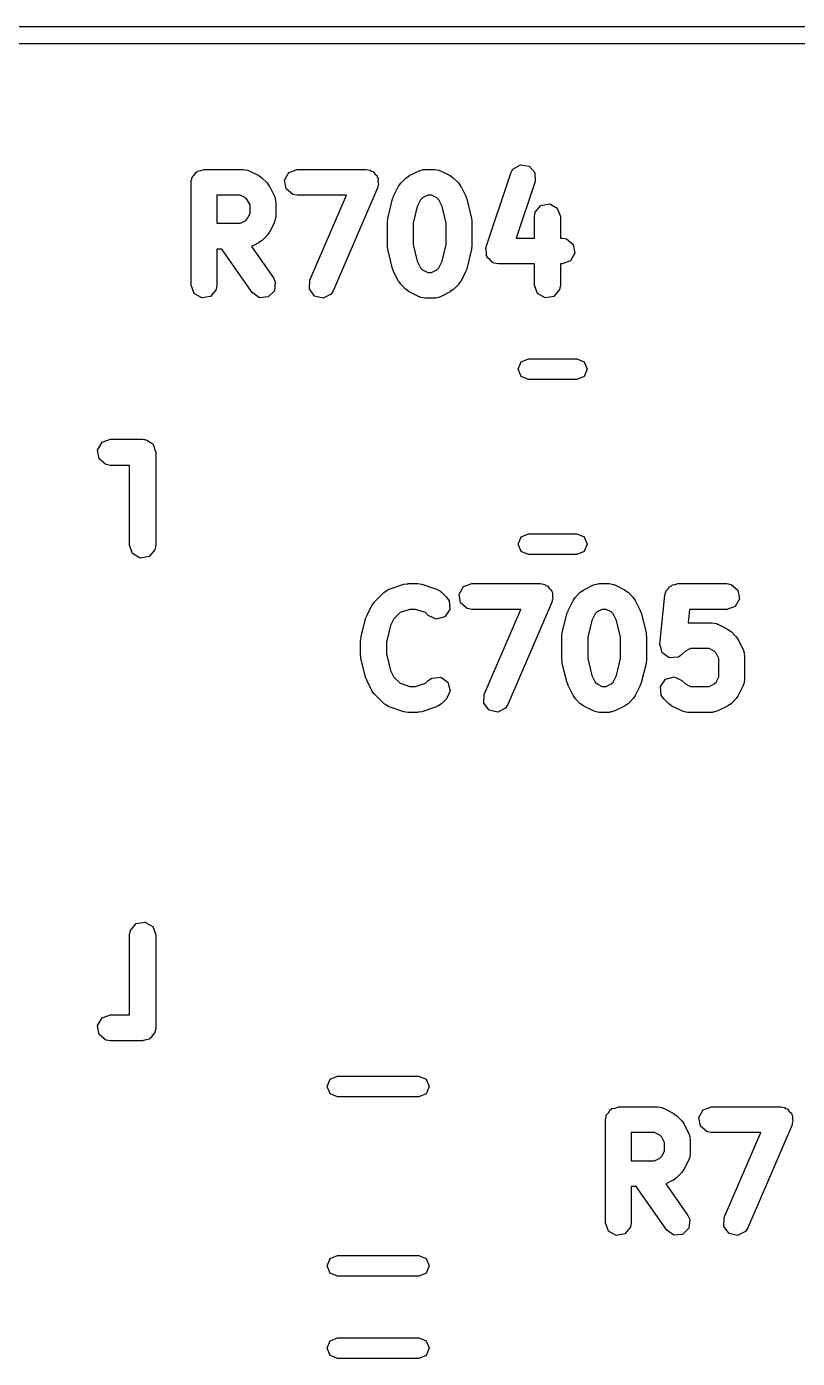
# Model space of a CAD drawing. Extents: x 59.1 to 150.6, y -119.5 to -80.2.
# Drawn here: x 105.65 to 110.14, y -89.71 to -81.95 of the extents above; entities that cross this region are included whole.
import ezdxf

# ---------------------------------------------------------------- set-up
doc = ezdxf.new("R2010")
doc.units = 0
doc.layers.add('BLACK', color=7, linetype='CONTINUOUS')

msp = doc.modelspace()

# ---------------------------------------------------------------- linework, layer by layer
at = {"layer": 'BLACK', "linetype": 'CONTINUOUS'}
for p, q in [((60, -81.95), (149, -81.95)), ((149, -82.05), (60, -82.05)), ((108.48, -82.7812), (108.524, -82.7544)), ((108.524, -82.7544), (108.575, -82.7619)), ((108.575, -82.7619), (108.609, -82.8003)), ((106.607, -82.8564), (106.608, -82.8467)), ((106.608, -82.8434), (106.61, -82.8405)), ((106.608, -82.8467), (106.608, -82.8434)), ((106.61, -82.8405), (106.611, -82.8308)), ((106.611, -82.8308), (106.624, -82.8158)), ((106.624, -82.8158), (106.634, -82.799)), ((106.634, -82.799), (106.64, -82.7967)), ((106.64, -82.7967), (106.644, -82.7915)), ((106.644, -82.7915), (106.663, -82.7881)), ((106.663, -82.7881), (106.682, -82.7814)), ((106.682, -82.7814), (106.91, -82.7814)), ((106.91, -82.7814), (106.936, -82.786)), ((106.936, -82.786), (106.939, -82.7888)), ((106.939, -82.7888), (106.944, -82.7893)), ((106.944, -82.7893), (107.001, -82.8179)), ((107.001, -82.8179), (107.019, -82.8313)), ((107.019, -82.8313), (107.02, -82.832)), ((107.02, -82.832), (107.049, -82.8605)), ((107.151, -82.8434), (107.176, -82.799)), ((107.16, -82.8939), (107.151, -82.8434)), ((107.176, -82.799), (107.225, -82.7814)), ((107.225, -82.7814), (107.625, -82.7814)), ((107.625, -82.7814), (107.65, -82.786)), ((107.65, -82.786), (107.657, -82.7916)), ((107.657, -82.7916), (107.666, -82.7937)), ((107.666, -82.7937), (107.676, -82.8077)), ((107.676, -82.8077), (107.69, -82.8189)), ((107.69, -82.8189), (107.691, -82.8277)), ((107.691, -82.8277), (107.696, -82.8347)), ((107.696, -82.8347), (107.695, -82.8522)), ((107.829, -82.8605), (107.857, -82.832)), ((107.857, -82.832), (107.876, -82.8191)), ((107.876, -82.8191), (107.877, -82.8179)), ((107.877, -82.8179), (107.934, -82.7893)), ((107.934, -82.7893), (107.959, -82.7819)), ((107.959, -82.7819), (107.963, -82.783)), ((107.963, -82.783), (107.967, -82.7814)), ((107.967, -82.7814), (108.025, -82.7814)), ((108.025, -82.7814), (108.05, -82.786)), ((108.05, -82.786), (108.054, -82.7888)), ((108.054, -82.7888), (108.058, -82.7893)), ((108.058, -82.7893), (108.115, -82.8179)), ((108.115, -82.8179), (108.133, -82.8313)), ((108.133, -82.8313), (108.135, -82.832)), ((108.135, -82.832), (108.163, -82.8605)), ((108.325, -83.2327), (108.468, -82.8041)), ((108.468, -82.8041), (108.48, -82.7812)), ((108.609, -82.8003), (108.61, -82.8516)), ((106.607, -83.4564), (106.607, -82.8564)), ((107.049, -82.8605), (107.062, -82.8789)), ((107.062, -82.8789), (107.063, -82.88)), ((107.063, -82.88), (107.092, -82.9372)), ((107.199, -82.9269), (107.16, -82.8939)), ((107.225, -82.9314), (107.199, -82.9269)), ((107.694, -82.886), (107.436, -83.486)), ((107.698, -82.8695), (107.694, -82.8771)), ((107.694, -82.8771), (107.694, -82.886)), ((107.695, -82.8522), (107.698, -82.8695)), ((107.786, -82.9372), (107.815, -82.88)), ((107.815, -82.88), (107.828, -82.862)), ((107.828, -82.862), (107.829, -82.8605)), ((108.163, -82.8605), (108.176, -82.8789)), ((108.176, -82.8789), (108.177, -82.88)), ((108.177, -82.88), (108.206, -82.9372)), ((108.61, -82.8516), (108.5, -83.1814)), ((106.757, -82.9314), (106.757, -83.0957)), ((106.893, -82.9314), (106.757, -82.9314)), ((106.923, -82.9466), (106.893, -82.9314)), ((106.934, -82.958), (106.923, -82.9466)), ((106.95, -82.9884), (106.934, -82.958)), ((106.95, -83.0387), (106.95, -82.9884)), ((107.092, -82.9372), (107.099, -82.9621)), ((107.099, -82.9621), (107.098, -82.9665)), ((107.098, -82.9665), (107.1, -82.9707)), ((107.1, -82.9707), (107.1, -83.0564)), ((107.511, -82.9314), (107.225, -82.9314)), ((107.298, -83.4269), (107.511, -82.9314)), ((107.752, -83.0668), (107.78, -82.9525)), ((107.78, -82.9525), (107.786, -82.9407)), ((107.786, -82.9407), (107.786, -82.9372)), ((107.924, -82.9969), (107.9, -83.0942)), ((107.943, -82.958), (107.924, -82.9969)), ((107.955, -82.9466), (107.943, -82.958)), ((107.985, -82.9314), (107.955, -82.9466)), ((108.007, -82.9314), (107.985, -82.9314)), ((108.037, -82.9466), (108.007, -82.9314)), ((108.049, -82.958), (108.037, -82.9466)), ((108.068, -82.9969), (108.049, -82.958)), ((108.092, -83.0942), (108.068, -82.9969)), ((108.206, -82.9372), (108.21, -82.9496)), ((108.21, -82.9496), (108.212, -82.9525)), ((108.212, -82.9525), (108.24, -83.0668)), ((108.611, -83.0308), (108.644, -82.9915)), ((108.644, -82.9915), (108.695, -82.9826)), ((108.695, -82.9826), (108.739, -83.0082)), ((106.893, -83.0957), (106.923, -83.0805)), ((106.923, -83.0805), (106.934, -83.0691)), ((106.934, -83.0691), (106.95, -83.0387)), ((107.095, -83.0821), (107.092, -83.0855)), ((107.1, -83.0564), (107.095, -83.0821)), ((107.75, -83.085), (107.752, -83.0703)), ((107.752, -83.0703), (107.752, -83.0668)), ((108.24, -83.0668), (108.241, -83.0817)), ((108.241, -83.0817), (108.242, -83.085)), ((108.607, -83.0564), (108.611, -83.0308)), ((108.607, -83.1814), (108.607, -83.0564)), ((108.739, -83.0082), (108.757, -83.0564)), ((108.757, -83.0564), (108.757, -83.1814)), ((106.757, -83.0957), (106.893, -83.0957)), ((107.063, -83.1471), (107.05, -83.1651)), ((107.092, -83.09), (107.063, -83.1471)), ((107.092, -83.0855), (107.092, -83.09)), ((107.75, -83.2279), (107.75, -83.085)), ((107.9, -83.0942), (107.9, -83.2186)), ((108.092, -83.2186), (108.092, -83.0942)), ((108.242, -83.085), (108.242, -83.2279)), ((107.001, -83.2092), (106.958, -83.2307)), ((106.958, -83.2307), (107.086, -83.4134)), ((107.002, -83.208), (107.001, -83.2092)), ((107.02, -83.1952), (107.002, -83.208)), ((107.049, -83.1666), (107.02, -83.1952)), ((107.05, -83.1651), (107.049, -83.1666)), ((107.751, -83.2311), (107.75, -83.2279)), ((107.752, -83.246), (107.751, -83.2311)), ((107.9, -83.2186), (107.924, -83.316)), ((108.068, -83.316), (108.092, -83.2186)), ((108.242, -83.2279), (108.24, -83.2426)), ((108.325, -83.2384), (108.325, -83.2327)), ((108.5, -83.1814), (108.607, -83.1814)), ((108.757, -83.1814), (108.767, -83.1814)), ((108.767, -83.1814), (108.793, -83.186)), ((108.793, -83.186), (108.832, -83.2189)), ((108.832, -83.2189), (108.841, -83.2695)), ((106.786, -83.2457), (106.757, -83.2457)), ((106.757, -83.2457), (106.757, -83.4564)), ((106.963, -83.4994), (106.786, -83.2457)), ((107.78, -83.3603), (107.752, -83.246)), ((108.24, -83.246), (108.212, -83.3603)), ((108.24, -83.2426), (108.24, -83.246)), ((108.322, -83.2434), (108.325, -83.2384)), ((108.326, -83.2636), (108.322, -83.2434)), ((108.326, -83.284), (108.326, -83.2636)), ((108.33, -83.2883), (108.326, -83.284)), ((108.331, -83.2939), (108.33, -83.2883)), ((108.347, -83.3071), (108.331, -83.2939)), ((108.36, -83.3224), (108.347, -83.3071)), ((108.816, -83.3139), (108.767, -83.3314)), ((108.841, -83.2695), (108.816, -83.3139)), ((107.782, -83.3633), (107.78, -83.3603)), ((107.786, -83.3757), (107.782, -83.3633)), ((107.815, -83.4328), (107.786, -83.3757)), ((107.924, -83.316), (107.943, -83.3549)), ((107.943, -83.3549), (107.955, -83.3662)), ((107.955, -83.3662), (107.985, -83.3814)), ((107.985, -83.3814), (108.007, -83.3814)), ((108.007, -83.3814), (108.037, -83.3662)), ((108.037, -83.3662), (108.049, -83.3549)), ((108.049, -83.3549), (108.068, -83.316)), ((108.206, -83.3757), (108.177, -83.4328)), ((108.212, -83.3603), (108.206, -83.3722)), ((108.206, -83.3722), (108.206, -83.3757)), ((108.366, -83.3232), (108.36, -83.3224)), ((108.37, -83.3269), (108.366, -83.3232)), ((108.396, -83.3314), (108.37, -83.3269)), ((108.607, -83.3314), (108.396, -83.3314)), ((108.607, -83.4564), (108.607, -83.3314)), ((108.767, -83.3314), (108.757, -83.3314)), ((108.757, -83.3314), (108.757, -83.4564)), ((106.624, -83.5046), (106.607, -83.4564)), ((106.757, -83.4564), (106.752, -83.4821)), ((107.086, -83.4134), (107.097, -83.437)), ((107.097, -83.437), (107.093, -83.4881)), ((107.296, -83.4781), (107.298, -83.4269)), ((107.816, -83.434), (107.815, -83.4328)), ((107.829, -83.4523), (107.816, -83.434)), ((107.857, -83.4809), (107.829, -83.4523)), ((108.163, -83.4523), (108.135, -83.4809)), ((108.164, -83.4508), (108.163, -83.4523)), ((108.177, -83.4328), (108.164, -83.4508)), ((108.624, -83.5046), (108.607, -83.4564)), ((108.757, -83.4564), (108.752, -83.4821)), ((106.669, -83.5303), (106.624, -83.5046)), ((106.719, -83.5214), (106.669, -83.5303)), ((106.752, -83.4821), (106.719, -83.5214)), ((107.005, -83.5289), (106.963, -83.4994)), ((107.056, -83.5244), (107.005, -83.5289)), ((107.093, -83.4881), (107.056, -83.5244)), ((107.326, -83.5192), (107.296, -83.4781)), ((107.376, -83.5309), (107.326, -83.5192)), ((107.422, -83.5078), (107.376, -83.5309)), ((107.436, -83.486), (107.422, -83.5078)), ((107.859, -83.4816), (107.857, -83.4809)), ((107.877, -83.4949), (107.859, -83.4816)), ((107.934, -83.5235), (107.877, -83.4949)), ((107.938, -83.524), (107.934, -83.5235)), ((107.942, -83.5269), (107.938, -83.524)), ((107.967, -83.5314), (107.942, -83.5269)), ((108.025, -83.5314), (107.967, -83.5314)), ((108.029, -83.5299), (108.025, -83.5314)), ((108.033, -83.5309), (108.029, -83.5299)), ((108.058, -83.5235), (108.033, -83.5309)), ((108.115, -83.4949), (108.058, -83.5235)), ((108.116, -83.4938), (108.115, -83.4949)), ((108.135, -83.4809), (108.116, -83.4938)), ((108.669, -83.5303), (108.624, -83.5046)), ((108.719, -83.5214), (108.669, -83.5303)), ((108.752, -83.4821), (108.719, -83.5214)), ((108.511, -83.945), (108.529, -83.9026)), ((108.529, -83.9026), (108.571, -83.885)), ((108.571, -83.885), (108.853, -83.885)), ((108.853, -83.885), (108.895, -83.9026)), ((108.895, -83.9026), (108.913, -83.945)), ((108.529, -83.9874), (108.511, -83.945)), ((108.571, -84.005), (108.529, -83.9874)), ((108.853, -84.005), (108.571, -84.005)), ((108.895, -83.9874), (108.853, -84.005)), ((108.913, -83.945), (108.895, -83.9874)), ((106.062, -84.4164), (106.088, -84.3712)), ((106.088, -84.3712), (106.137, -84.3534)), ((106.137, -84.3534), (106.324, -84.3534)), ((106.324, -84.3534), (106.334, -84.3551)), ((106.334, -84.3551), (106.338, -84.3546)), ((106.338, -84.3546), (106.341, -84.3562)), ((106.341, -84.3562), (106.35, -84.358)), ((106.35, -84.358), (106.366, -84.3707)), ((106.366, -84.3707), (106.383, -84.3806)), ((106.383, -84.3806), (106.385, -84.3871)), ((106.385, -84.3871), (106.39, -84.3915)), ((106.39, -84.3915), (106.394, -84.411)), ((106.071, -84.4677), (106.062, -84.4164)), ((106.111, -84.5012), (106.071, -84.4677)), ((106.394, -84.411), (106.401, -84.4296)), ((106.401, -84.4296), (106.401, -84.9707)), ((106.137, -84.5058), (106.111, -84.5012)), ((106.248, -84.5058), (106.137, -84.5058)), ((106.248, -84.9707), (106.248, -84.5058)), ((108.511, -84.965), (108.529, -84.9226)), ((108.529, -84.9226), (108.571, -84.905)), ((108.571, -84.905), (108.853, -84.905)), ((108.853, -84.905), (108.895, -84.9226)), ((108.895, -84.9226), (108.913, -84.965)), ((106.266, -85.0197), (106.248, -84.9707)), ((106.311, -85.0458), (106.266, -85.0197)), ((106.396, -84.9968), (106.362, -85.0367)), ((106.401, -84.9707), (106.396, -84.9968)), ((108.529, -85.0074), (108.511, -84.965)), ((108.571, -85.025), (108.529, -85.0074)), ((108.895, -85.0074), (108.853, -85.025)), ((108.913, -84.965), (108.895, -85.0074)), ((106.362, -85.0367), (106.311, -85.0458)), ((108.853, -85.025), (108.571, -85.025)), ((107.673, -85.3021), (107.73, -85.245)), ((107.73, -85.245), (107.752, -85.23)), ((107.752, -85.23), (107.756, -85.2296)), ((107.756, -85.2296), (107.76, -85.2268)), ((107.76, -85.2268), (107.845, -85.1983)), ((107.845, -85.1983), (107.868, -85.195)), ((107.868, -85.195), (107.869, -85.1944)), ((107.869, -85.1944), (107.926, -85.1944)), ((107.926, -85.1944), (107.948, -85.1983)), ((107.948, -85.1983), (107.95, -85.1983)), ((107.95, -85.1983), (108.036, -85.2268)), ((108.036, -85.2268), (108.059, -85.2393)), ((108.059, -85.2393), (108.061, -85.2431)), ((108.061, -85.2431), (108.065, -85.245)), ((108.065, -85.245), (108.094, -85.2735)), ((108.167, -85.2564), (108.192, -85.212)), ((108.192, -85.212), (108.241, -85.1944)), ((108.241, -85.1944), (108.641, -85.1944)), ((108.641, -85.1944), (108.666, -85.199)), ((108.666, -85.199), (108.673, -85.2046)), ((108.673, -85.2046), (108.682, -85.2067)), ((108.682, -85.2067), (108.692, -85.2207)), ((108.692, -85.2207), (108.706, -85.2319)), ((108.706, -85.2319), (108.707, -85.2407)), ((108.707, -85.2407), (108.712, -85.2477)), ((108.712, -85.2477), (108.711, -85.2652)), ((108.845, -85.2735), (108.873, -85.245)), ((108.873, -85.245), (108.892, -85.2321)), ((108.892, -85.2321), (108.893, -85.2309)), ((108.893, -85.2309), (108.95, -85.2023)), ((108.95, -85.2023), (108.975, -85.1949)), ((108.975, -85.1949), (108.979, -85.196)), ((108.979, -85.196), (108.983, -85.1944)), ((108.983, -85.1944), (109.041, -85.1944)), ((109.041, -85.1944), (109.066, -85.199)), ((109.066, -85.199), (109.07, -85.2018)), ((109.07, -85.2018), (109.074, -85.2023)), ((109.074, -85.2023), (109.131, -85.2309)), ((109.131, -85.2309), (109.149, -85.2443)), ((109.149, -85.2443), (109.151, -85.245)), ((109.151, -85.245), (109.179, -85.2735)), ((109.367, -85.2564), (109.368, -85.2537)), ((109.368, -85.2537), (109.373, -85.2369)), ((109.373, -85.2369), (109.384, -85.2258)), ((109.384, -85.2258), (109.392, -85.212)), ((109.392, -85.212), (109.402, -85.2084)), ((109.402, -85.2084), (109.41, -85.2011)), ((109.41, -85.2011), (109.426, -85.1999)), ((109.426, -85.1999), (109.441, -85.1944)), ((109.441, -85.1944), (109.726, -85.1944)), ((109.726, -85.1944), (109.752, -85.199)), ((109.752, -85.199), (109.791, -85.2319)), ((109.791, -85.2319), (109.8, -85.2825)), ((107.631, -85.3787), (107.659, -85.3216)), ((107.659, -85.3216), (107.673, -85.3036)), ((107.673, -85.3036), (107.673, -85.3021)), ((108.094, -85.2735), (108.109, -85.2949)), ((108.109, -85.2949), (108.113, -85.346)), ((108.176, -85.3069), (108.167, -85.2564)), ((108.215, -85.3399), (108.176, -85.3069)), ((108.71, -85.299), (108.452, -85.899)), ((108.714, -85.2825), (108.71, -85.2901)), ((108.71, -85.2901), (108.71, -85.299)), ((108.711, -85.2652), (108.714, -85.2825)), ((108.802, -85.3502), (108.831, -85.293)), ((108.831, -85.293), (108.844, -85.275)), ((108.844, -85.275), (108.845, -85.2735)), ((109.179, -85.2735), (109.192, -85.2919)), ((109.192, -85.2919), (109.193, -85.293)), ((109.193, -85.293), (109.222, -85.3502)), ((109.337, -85.5477), (109.366, -85.262)), ((109.366, -85.262), (109.367, -85.2581)), ((109.367, -85.2581), (109.367, -85.2564)), ((109.774, -85.3269), (109.726, -85.3444)), ((109.8, -85.2825), (109.774, -85.3269)), ((107.596, -85.5084), (107.625, -85.3941)), ((107.625, -85.3941), (107.63, -85.3823)), ((107.63, -85.3823), (107.631, -85.3787)), ((107.788, -85.3996), (107.768, -85.4385)), ((107.824, -85.3636), (107.788, -85.3996)), ((107.881, -85.3444), (107.824, -85.3636)), ((107.914, -85.3444), (107.881, -85.3444)), ((107.971, -85.3636), (107.914, -85.3444)), ((107.988, -85.3796), (107.971, -85.3636)), ((108.034, -85.4013), (107.988, -85.3796)), ((108.084, -85.388), (108.034, -85.4013)), ((108.113, -85.346), (108.084, -85.388)), ((108.241, -85.3444), (108.215, -85.3399)), ((108.527, -85.3444), (108.241, -85.3444)), ((108.314, -85.8399), (108.527, -85.3444)), ((108.768, -85.4798), (108.796, -85.3655)), ((108.796, -85.3655), (108.802, -85.3537)), ((108.802, -85.3537), (108.802, -85.3502)), ((108.94, -85.4099), (108.916, -85.5072)), ((108.959, -85.371), (108.94, -85.4099)), ((108.971, -85.3596), (108.959, -85.371)), ((109.001, -85.3444), (108.971, -85.3596)), ((109.023, -85.3444), (109.001, -85.3444)), ((109.053, -85.3596), (109.023, -85.3444)), ((109.065, -85.371), (109.053, -85.3596)), ((109.084, -85.4099), (109.065, -85.371)), ((109.108, -85.5072), (109.084, -85.4099)), ((109.222, -85.3502), (109.226, -85.3626)), ((109.226, -85.3626), (109.228, -85.3655)), ((109.228, -85.3655), (109.256, -85.4798)), ((109.508, -85.3444), (109.501, -85.423)), ((109.726, -85.3444), (109.508, -85.3444)), ((107.768, -85.4385), (107.744, -85.5358)), ((108.766, -85.498), (108.768, -85.4833)), ((108.768, -85.4833), (108.768, -85.4798)), ((109.256, -85.4798), (109.257, -85.4947)), ((109.501, -85.423), (109.641, -85.423)), ((109.641, -85.423), (109.666, -85.4275)), ((109.666, -85.4275), (109.67, -85.4304)), ((109.67, -85.4304), (109.674, -85.4309)), ((109.674, -85.4309), (109.731, -85.4595)), ((109.731, -85.4595), (109.749, -85.4728)), ((109.749, -85.4728), (109.751, -85.4735)), ((109.751, -85.4735), (109.779, -85.5021)), ((107.594, -85.5266), (107.597, -85.5118)), ((107.594, -85.6123), (107.594, -85.5266)), ((107.597, -85.5118), (107.596, -85.5084)), ((107.744, -85.5358), (107.744, -85.6031)), ((108.766, -85.6409), (108.766, -85.498)), ((108.916, -85.5072), (108.916, -85.6316)), ((109.108, -85.6316), (109.108, -85.5072)), ((109.257, -85.4947), (109.258, -85.498)), ((109.258, -85.498), (109.258, -85.6409)), ((109.337, -85.5482), (109.337, -85.5477)), ((109.337, -85.5486), (109.337, -85.5482)), ((109.344, -85.573), (109.337, -85.5486)), ((109.779, -85.5021), (109.792, -85.5205)), ((109.792, -85.5205), (109.793, -85.5216)), ((109.793, -85.5216), (109.822, -85.5787)), ((107.595, -85.6155), (107.594, -85.6123)), ((107.596, -85.6305), (107.595, -85.6155)), ((107.625, -85.7448), (107.596, -85.6305)), ((107.744, -85.6031), (107.768, -85.7004)), ((108.767, -85.6441), (108.766, -85.6409)), ((108.916, -85.6316), (108.94, -85.729)), ((109.084, -85.729), (109.108, -85.6316)), ((109.258, -85.6409), (109.256, -85.6556)), ((109.35, -85.5974), (109.344, -85.573)), ((109.35, -85.5977), (109.35, -85.5974)), ((109.351, -85.5982), (109.35, -85.5977)), ((109.371, -85.6126), (109.351, -85.5982)), ((109.392, -85.6273), (109.371, -85.6126)), ((109.393, -85.6276), (109.392, -85.6273)), ((109.392, -85.6273), (109.392, -85.6273)), ((109.418, -85.6254), (109.393, -85.6276)), ((109.443, -85.6235), (109.418, -85.6254)), ((109.444, -85.6231), (109.443, -85.6232)), ((109.443, -85.6232), (109.443, -85.6235)), ((109.465, -85.6082), (109.444, -85.6231)), ((109.485, -85.5882), (109.465, -85.6082)), ((109.515, -85.573), (109.485, -85.5882)), ((109.623, -85.573), (109.515, -85.573)), ((109.653, -85.5882), (109.623, -85.573)), ((109.665, -85.5996), (109.653, -85.5882)), ((109.68, -85.63), (109.665, -85.5996)), ((109.68, -85.7374), (109.68, -85.63)), ((109.822, -85.5787), (109.829, -85.6037)), ((109.829, -85.6037), (109.828, -85.6081)), ((109.828, -85.6081), (109.83, -85.6123)), ((109.83, -85.6123), (109.83, -85.7551)), ((107.768, -85.7004), (107.788, -85.7393)), ((108.768, -85.659), (108.767, -85.6441)), ((108.796, -85.7733), (108.768, -85.659)), ((109.256, -85.659), (109.228, -85.7733)), ((109.256, -85.6556), (109.256, -85.659)), ((107.627, -85.7477), (107.625, -85.7448)), ((107.631, -85.7601), (107.627, -85.7477)), ((107.659, -85.8173), (107.631, -85.7601)), ((107.788, -85.7393), (107.824, -85.7753)), ((107.824, -85.7753), (107.881, -85.7944)), ((107.881, -85.7944), (107.914, -85.7944)), ((107.914, -85.7944), (107.971, -85.7753)), ((107.971, -85.7753), (107.988, -85.7593)), ((107.988, -85.7593), (108.009, -85.7443)), ((108.009, -85.7443), (108.06, -85.7398)), ((108.06, -85.7398), (108.102, -85.7693)), ((108.102, -85.7693), (108.115, -85.8188)), ((108.798, -85.7763), (108.796, -85.7733)), ((108.802, -85.7887), (108.798, -85.7763)), ((108.831, -85.8458), (108.802, -85.7887)), ((108.94, -85.729), (108.959, -85.7679)), ((108.959, -85.7679), (108.971, -85.7792)), ((108.971, -85.7792), (109.001, -85.7944)), ((109.001, -85.7944), (109.023, -85.7944)), ((109.023, -85.7944), (109.053, -85.7792)), ((109.053, -85.7792), (109.065, -85.7679)), ((109.065, -85.7679), (109.084, -85.729)), ((109.222, -85.7887), (109.193, -85.8458)), ((109.228, -85.7733), (109.222, -85.7852)), ((109.222, -85.7852), (109.222, -85.7887)), ((109.34, -85.7929), (109.369, -85.7508)), ((109.344, -85.844), (109.34, -85.7929)), ((109.369, -85.7508), (109.419, -85.7376)), ((109.419, -85.7376), (109.465, -85.7593)), ((109.465, -85.7593), (109.485, -85.7792)), ((109.485, -85.7792), (109.515, -85.7944)), ((109.515, -85.7944), (109.623, -85.7944)), ((109.623, -85.7944), (109.653, -85.7792)), ((109.653, -85.7792), (109.665, -85.7679)), ((109.665, -85.7679), (109.68, -85.7374)), ((109.822, -85.7887), (109.793, -85.8458)), ((109.825, -85.7808), (109.822, -85.7842)), ((109.822, -85.7842), (109.822, -85.7887)), ((109.83, -85.7551), (109.825, -85.7808)), ((107.66, -85.8184), (107.659, -85.8173)), ((107.673, -85.8367), (107.66, -85.8184)), ((107.73, -85.8939), (107.673, -85.8367)), ((108.094, -85.8653), (108.065, -85.8939)), ((108.115, -85.8188), (108.094, -85.8653)), ((108.312, -85.8911), (108.314, -85.8399)), ((108.832, -85.847), (108.831, -85.8458)), ((108.845, -85.8653), (108.832, -85.847)), ((108.873, -85.8939), (108.845, -85.8653)), ((109.179, -85.8653), (109.151, -85.8939)), ((109.18, -85.8638), (109.179, -85.8653)), ((109.193, -85.8458), (109.18, -85.8638)), ((109.359, -85.8653), (109.344, -85.844)), ((109.388, -85.8939), (109.359, -85.8653)), ((109.779, -85.8653), (109.751, -85.8939)), ((109.78, -85.8638), (109.779, -85.8653)), ((109.793, -85.8458), (109.78, -85.8638)), ((107.734, -85.8958), (107.73, -85.8939)), ((107.737, -85.8996), (107.734, -85.8958)), ((107.76, -85.912), (107.737, -85.8996)), ((107.845, -85.9406), (107.76, -85.912)), ((107.847, -85.9405), (107.845, -85.9406)), ((107.869, -85.9444), (107.847, -85.9405)), ((107.926, -85.9444), (107.869, -85.9444)), ((107.928, -85.9439), (107.926, -85.9444)), ((107.95, -85.9406), (107.928, -85.9439)), ((108.036, -85.912), (107.95, -85.9406)), ((108.039, -85.9092), (108.036, -85.912)), ((108.044, -85.9088), (108.039, -85.9092)), ((108.065, -85.8939), (108.044, -85.9088)), ((108.342, -85.9322), (108.312, -85.8911)), ((108.392, -85.9439), (108.342, -85.9322)), ((108.438, -85.9208), (108.392, -85.9439)), ((108.452, -85.899), (108.438, -85.9208)), ((108.875, -85.8946), (108.873, -85.8939)), ((108.893, -85.9079), (108.875, -85.8946)), ((108.95, -85.9365), (108.893, -85.9079)), ((108.954, -85.937), (108.95, -85.9365)), ((108.958, -85.9399), (108.954, -85.937)), ((108.983, -85.9444), (108.958, -85.9399)), ((109.041, -85.9444), (108.983, -85.9444)), ((109.045, -85.9429), (109.041, -85.9444)), ((109.049, -85.9439), (109.045, -85.9429)), ((109.074, -85.9365), (109.049, -85.9439)), ((109.131, -85.9079), (109.074, -85.9365)), ((109.132, -85.9068), (109.131, -85.9079)), ((109.151, -85.8939), (109.132, -85.9068)), ((109.389, -85.8946), (109.388, -85.8939)), ((109.407, -85.9079), (109.389, -85.8946)), ((109.464, -85.9365), (109.407, -85.9079)), ((109.469, -85.937), (109.464, -85.9365)), ((109.472, -85.9399), (109.469, -85.937)), ((109.498, -85.9444), (109.472, -85.9399)), ((109.641, -85.9444), (109.498, -85.9444)), ((109.645, -85.9429), (109.641, -85.9444)), ((109.649, -85.9439), (109.645, -85.9429)), ((109.674, -85.9365), (109.649, -85.9439)), ((109.731, -85.9079), (109.674, -85.9365)), ((109.732, -85.9068), (109.731, -85.9079)), ((109.751, -85.8939), (109.732, -85.9068)), ((106.253, -87.2152), (106.286, -87.1753)), ((106.286, -87.1753), (106.338, -87.1662)), ((106.338, -87.1662), (106.383, -87.1923)), ((106.383, -87.1923), (106.401, -87.2413)), ((106.248, -87.2413), (106.253, -87.2152)), ((106.248, -87.7062), (106.248, -87.2413)), ((106.401, -87.2413), (106.401, -87.7824)), ((106.062, -87.7692), (106.088, -87.724)), ((106.088, -87.724), (106.137, -87.7062)), ((106.137, -87.7062), (106.248, -87.7062)), ((106.071, -87.8205), (106.062, -87.7692)), ((106.396, -87.8085), (106.383, -87.8236)), ((106.398, -87.7986), (106.396, -87.8085)), ((106.399, -87.7956), (106.398, -87.7986)), ((106.401, -87.7824), (106.399, -87.7923)), ((106.399, -87.7923), (106.399, -87.7956)), ((106.111, -87.854), (106.071, -87.8205)), ((106.137, -87.8586), (106.111, -87.854)), ((106.324, -87.8586), (106.137, -87.8586)), ((106.343, -87.8518), (106.324, -87.8586)), ((106.362, -87.8484), (106.343, -87.8518)), ((106.367, -87.8431), (106.362, -87.8484)), ((106.373, -87.8408), (106.367, -87.8431)), ((106.383, -87.8236), (106.373, -87.8408)), ((107.399, -88.1235), (107.416, -88.0811)), ((107.416, -88.1659), (107.399, -88.1235)), ((107.416, -88.0811), (107.459, -88.0635)), ((107.459, -88.0635), (107.933, -88.0635)), ((107.933, -88.0635), (107.976, -88.0811)), ((107.976, -88.0811), (107.993, -88.1235)), ((107.993, -88.1235), (107.976, -88.1659)), ((107.459, -88.1835), (107.416, -88.1659)), ((107.933, -88.1835), (107.459, -88.1835)), ((107.976, -88.1659), (107.933, -88.1835)), ((109.024, -88.2918), (109.037, -88.2768)), ((109.037, -88.2768), (109.047, -88.26)), ((109.047, -88.26), (109.053, -88.2577)), ((109.053, -88.2577), (109.057, -88.2525)), ((109.057, -88.2525), (109.076, -88.2491)), ((109.076, -88.2491), (109.095, -88.2424)), ((109.095, -88.2424), (109.323, -88.2424)), ((109.323, -88.2424), (109.349, -88.247)), ((109.349, -88.247), (109.352, -88.2498)), ((109.352, -88.2498), (109.357, -88.2503)), ((109.357, -88.2503), (109.414, -88.2789)), ((109.414, -88.2789), (109.432, -88.2923)), ((109.564, -88.3044), (109.589, -88.26)), ((109.589, -88.26), (109.638, -88.2424)), ((109.638, -88.2424), (110.038, -88.2424)), ((110.038, -88.2424), (110.063, -88.247)), ((110.063, -88.247), (110.07, -88.2526)), ((110.07, -88.2526), (110.079, -88.2547)), ((110.079, -88.2547), (110.089, -88.2687)), ((110.089, -88.2687), (110.103, -88.2799)), ((110.103, -88.2799), (110.104, -88.2887)), ((109.02, -88.3174), (109.021, -88.3077)), ((109.02, -88.9174), (109.02, -88.3174)), ((109.021, -88.3044), (109.023, -88.3015)), ((109.021, -88.3077), (109.021, -88.3044)), ((109.023, -88.3015), (109.024, -88.2918)), ((109.432, -88.2923), (109.433, -88.293)), ((109.433, -88.293), (109.462, -88.3215)), ((109.462, -88.3215), (109.475, -88.3399)), ((109.475, -88.3399), (109.476, -88.341)), ((109.476, -88.341), (109.505, -88.3982)), ((109.573, -88.3549), (109.564, -88.3044)), ((109.612, -88.3879), (109.573, -88.3549)), ((110.107, -88.347), (109.849, -88.947)), ((110.104, -88.2887), (110.109, -88.2957)), ((110.111, -88.3305), (110.107, -88.3381)), ((110.107, -88.3381), (110.107, -88.347)), ((110.109, -88.2957), (110.108, -88.3132)), ((110.108, -88.3132), (110.111, -88.3305)), ((109.17, -88.3924), (109.17, -88.5567)), ((109.306, -88.3924), (109.17, -88.3924)), ((109.336, -88.4076), (109.306, -88.3924)), ((109.347, -88.419), (109.336, -88.4076)), ((109.363, -88.4494), (109.347, -88.419)), ((109.505, -88.3982), (109.512, -88.4231)), ((109.512, -88.4231), (109.511, -88.4275)), ((109.511, -88.4275), (109.513, -88.4317)), ((109.513, -88.4317), (109.513, -88.5174)), ((109.638, -88.3924), (109.612, -88.3879)), ((109.924, -88.3924), (109.638, -88.3924)), ((109.711, -88.8879), (109.924, -88.3924)), ((109.347, -88.5301), (109.363, -88.4997)), ((109.363, -88.4997), (109.363, -88.4494)), ((109.17, -88.5567), (109.306, -88.5567)), ((109.306, -88.5567), (109.336, -88.5415)), ((109.336, -88.5415), (109.347, -88.5301)), ((109.505, -88.551), (109.476, -88.6081)), ((109.508, -88.5431), (109.505, -88.5465)), ((109.505, -88.5465), (109.505, -88.551)), ((109.513, -88.5174), (109.508, -88.5431)), ((109.433, -88.6562), (109.415, -88.669)), ((109.462, -88.6276), (109.433, -88.6562)), ((109.463, -88.6261), (109.462, -88.6276)), ((109.476, -88.6081), (109.463, -88.6261)), ((109.199, -88.7067), (109.17, -88.7067)), ((109.17, -88.7067), (109.17, -88.9174)), ((109.376, -88.9604), (109.199, -88.7067)), ((109.414, -88.6702), (109.371, -88.6917)), ((109.371, -88.6917), (109.499, -88.8744)), ((109.415, -88.669), (109.414, -88.6702)), ((109.499, -88.8744), (109.51, -88.898)), ((109.51, -88.898), (109.506, -88.9491)), ((109.709, -88.9391), (109.711, -88.8879)), ((109.037, -88.9656), (109.02, -88.9174)), ((109.082, -88.9913), (109.037, -88.9656)), ((109.165, -88.9431), (109.132, -88.9824)), ((109.17, -88.9174), (109.165, -88.9431)), ((109.418, -88.9899), (109.376, -88.9604)), ((109.506, -88.9491), (109.469, -88.9854)), ((109.739, -88.9802), (109.709, -88.9391)), ((109.835, -88.9688), (109.789, -88.9919)), ((109.849, -88.947), (109.835, -88.9688)), ((109.132, -88.9824), (109.082, -88.9913)), ((109.469, -88.9854), (109.418, -88.9899)), ((109.789, -88.9919), (109.739, -88.9802)), ((107.399, -89.1685), (107.416, -89.1261)), ((107.416, -89.1261), (107.459, -89.1085)), ((107.459, -89.1085), (107.933, -89.1085)), ((107.933, -89.1085), (107.976, -89.1261)), ((107.976, -89.1261), (107.993, -89.1685)), ((107.416, -89.2109), (107.399, -89.1685)), ((107.459, -89.2285), (107.416, -89.2109)), ((107.976, -89.2109), (107.933, -89.2285)), ((107.993, -89.1685), (107.976, -89.2109)), ((107.933, -89.2285), (107.459, -89.2285)), ((107.416, -89.6051), (107.459, -89.5875)), ((107.459, -89.5875), (107.933, -89.5875)), ((107.933, -89.5875), (107.976, -89.6051)), ((107.399, -89.6475), (107.416, -89.6051)), ((107.416, -89.6899), (107.399, -89.6475)), ((107.976, -89.6051), (107.993, -89.6475)), ((107.993, -89.6475), (107.976, -89.6899)), ((107.459, -89.7075), (107.416, -89.6899)), ((107.933, -89.7075), (107.459, -89.7075)), ((107.976, -89.6899), (107.933, -89.7075))]:
    msp.add_line(p, q, dxfattribs=at)

doc.saveas('drawing.dxf')
